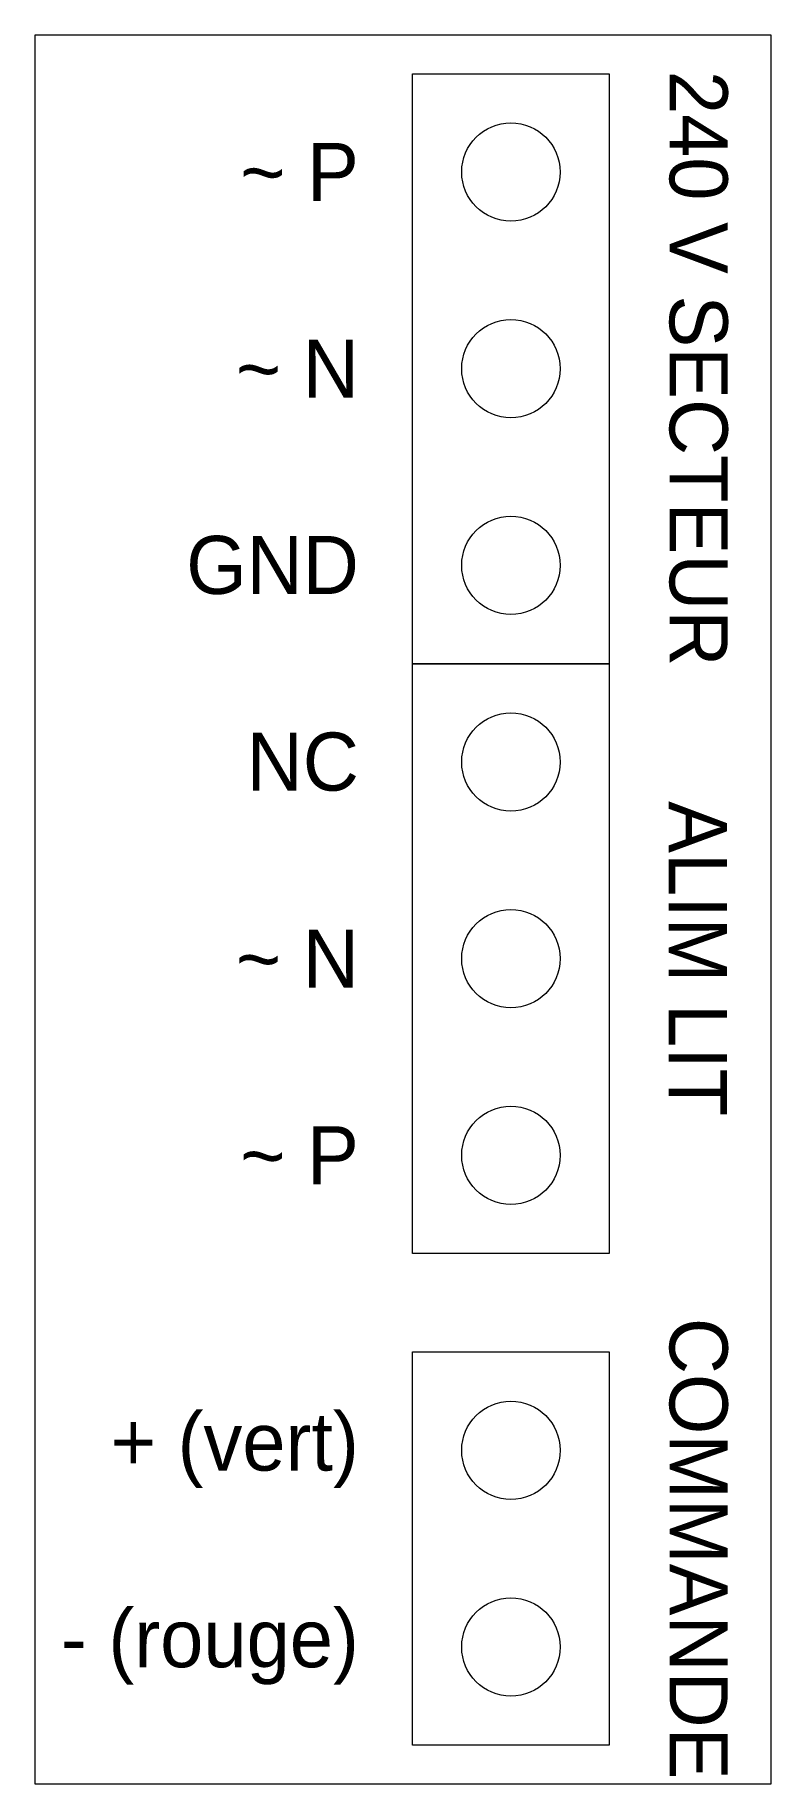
# Model space of a CAD drawing. Header units: millimetres. Extents: x -18 to 242, y -3 to 101.
# Drawn here: x 223 to 242, y -1 to 44.18 of the extents above.
import ezdxf

# ---------------------------------------------------------------- set-up
doc = ezdxf.new("R2010")
doc.units = ezdxf.units.MM
doc.layers.get('0').update_dxf_attribs({"lineweight": 5})
doc.layers.add('texte et cotes', color=7, linetype='Continuous', lineweight=13)
doc.styles.get("Standard").update_dxf_attribs({"font": 'ARIsoP1.shx'})

msp = doc.modelspace()

# ---------------------------------------------------------------- linework, layer by layer
for points in [[(223, -1), (223, 44.18), (242, 44.18), (242, -1)], [(232.746, 27.94), (232.746, 43.18), (237.826, 43.18), (237.826, 27.94)], [(232.746, 12.7), (232.746, 27.94), (237.826, 27.94), (237.826, 12.7)], [(232.746, 0), (232.746, 10.16), (237.826, 10.16), (237.826, 0)]]:
    msp.add_lwpolyline(points, close=True)
for centre in [(235.286, 40.64), (235.286, 35.56), (235.286, 30.48), (235.286, 25.4), (235.286, 20.32), (235.286, 15.24), (235.286, 7.62), (235.286, 2.54)]:
    msp.add_circle(centre, 1.27)

# ---------------------------------------------------------------- texts
at = {"layer": 'texte et cotes', "char_height": 1.5, "width": 70, "attachment_point": 8, "rotation": 270}
for s, insert in [('{240 V SECTEUR}', (239.361, 35.56)), ('{ALIM LIT}', (239.361, 20.32)), ('{COMMANDE}', (239.361, 5.08))]:
    msp.add_mtext(s, dxfattribs=dict(at, insert=insert))
at = {"layer": 'texte et cotes', "char_height": 1.5, "width": 15, "attachment_point": 6}
for s, insert in [('{~ P}', (231.361, 40.64)), ('{~ N}', (231.361, 35.56)), ('{GND}', (231.361, 30.48)), ('{NC}', (231.361, 25.4)), ('{~ N}', (231.361, 20.32)), ('{~ P}', (231.361, 15.24)), ('{+ (vert)}', (231.361, 7.62)), ('{- (rouge)}', (231.361, 2.54))]:
    msp.add_mtext(s, dxfattribs=dict(at, insert=insert))

doc.saveas('drawing.dxf')
